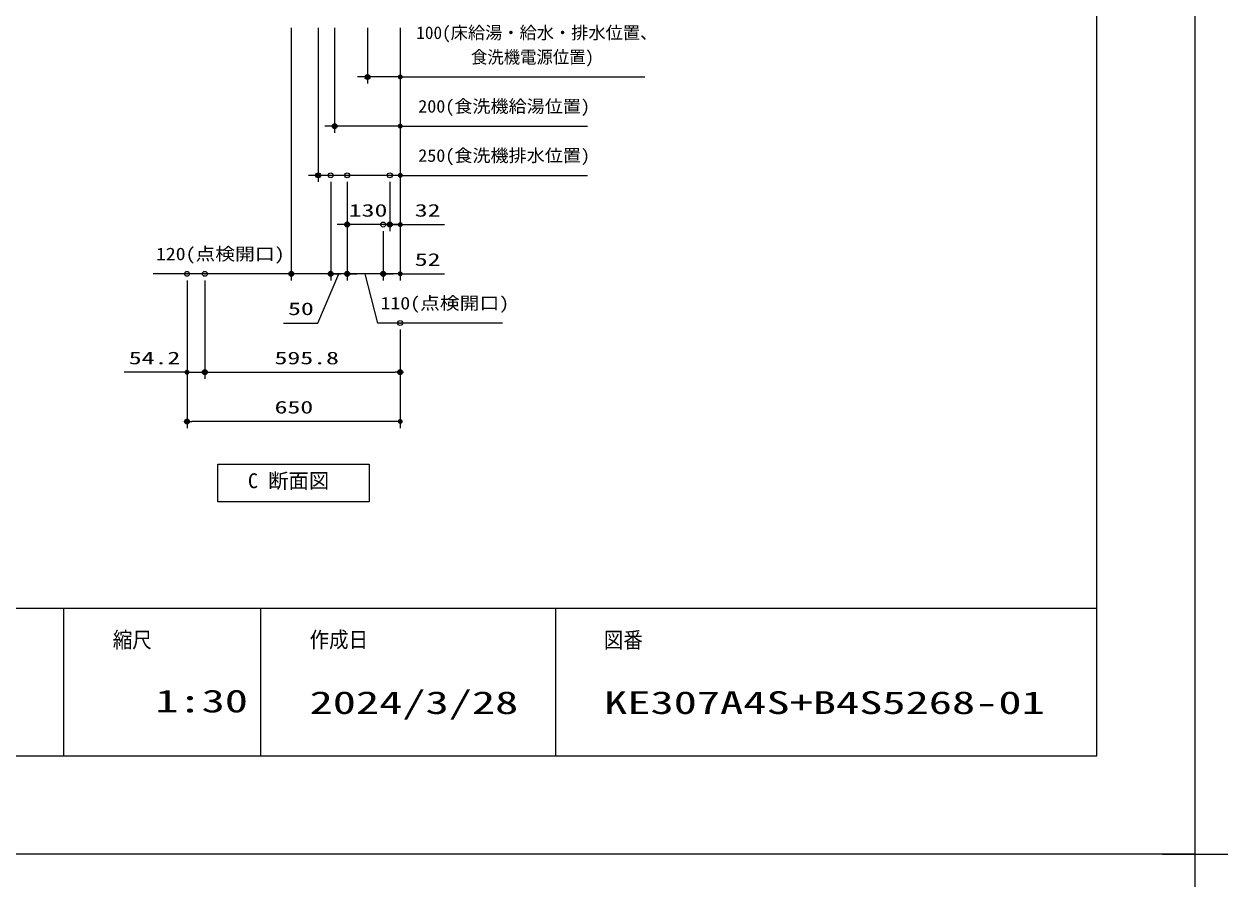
# Model space of a CAD drawing. Units: millimetres, scale not verified. Extents: x -9797 to 9797, y -4555 to 4555.
# Drawn here: x -668 to 3002, y -4555 to -1925 of the extents above; entities that cross this region are included whole.
import ezdxf
from ezdxf.enums import TextEntityAlignment as Align

# ---------------------------------------------------------------- set-up
doc = ezdxf.new("R2010")
doc.units = ezdxf.units.MM
doc.header["$LTSCALE"] = 30
doc.header["$PDMODE"] = 32
doc.header["$PDSIZE"] = 15
for name, color, linetype, lineweight in [('0-0_0', 7, 'Continuous', 25), ('0-3_寸法ﾚｲﾔｰ', 30, 'Continuous', 13), ('0-4_DEFPOINTS', 7, 'Continuous', 25), ('0-6_図面枠', 3, 'Continuous', 15), ('0-9_一般', 7, 'Continuous', 5)]:
    doc.layers.add(name, color=color, linetype=linetype, lineweight=lineweight)
doc.styles.add('ＭＳ ゴシック', font='')
doc.styles.get('ＭＳ ゴシック').set_extended_font_data('MS Gothic')

# ---------------------------------------------------------------- blocks, each defined once
blk = doc.blocks.new('Cdanmenzu')
at = {"layer": '0-6_図面枠'}
blk.add_lwpolyline([(0, 3455.1), (13844.8, 3455.1), (13844.8, 0), (0, 0)], close=True, dxfattribs=at)
at = {"layer": '0-6_図面枠', "style": 'ＭＳ ゴシック'}
blk.add_text('C 断面図', height=1364, dxfattribs=at).set_placement((2739.6, 841.4), align=Align.BOTTOM_LEFT)
blk = doc.blocks.new('_DOT')
at = {"layer": '0-0_0', "color": 30}
blk.add_line((-15, 0), (-30, 0), dxfattribs=at)
for points in [[(0, 0), (-15, 0), (-14.88, 1.88)], [(0, 0), (-14.88, -1.88), (-15, 0)], [(0, 0), (-14.88, 1.88), (-14.53, 3.73)], [(0, 0), (-14.53, -3.73), (-14.88, -1.88)], [(0, 0), (-14.53, 3.73), (-13.95, 5.52)], [(0, 0), (-13.95, -5.52), (-14.53, -3.73)], [(0, 0), (-13.95, 5.52), (-13.14, 7.23)], [(0, 0), (-13.14, -7.23), (-13.95, -5.52)], [(0, 0), (-13.14, 7.23), (-12.14, 8.82)], [(0, 0), (-12.14, -8.82), (-13.14, -7.23)], [(0, 0), (-12.14, 8.82), (-10.93, 10.27)], [(0, 0), (-10.93, -10.27), (-12.14, -8.82)], [(0, 0), (-10.93, 10.27), (-9.56, 11.56)], [(0, 0), (-9.56, -11.56), (-10.93, -10.27)], [(0, 0), (-9.56, 11.56), (-8.04, 12.66)], [(0, 0), (-8.04, -12.66), (-9.56, -11.56)], [(0, 0), (-8.04, 12.66), (-6.39, 13.57)], [(0, 0), (-6.39, -13.57), (-8.04, -12.66)], [(0, 0), (-6.39, 13.57), (-4.64, 14.27)], [(0, 0), (-4.64, -14.27), (-6.39, -13.57)], [(0, 0), (-4.64, 14.27), (-2.81, 14.73)], [(0, 0), (-2.81, -14.73), (-4.64, -14.27)], [(0, 0), (-2.81, 14.73), (-0.94, 14.97)], [(0, 0), (-0.94, -14.97), (-2.81, -14.73)], [(0, 0), (-0.94, 14.97), (0.94, 14.97)], [(0, 0), (0.94, -14.97), (-0.94, -14.97)], [(0, 0), (0.94, 14.97), (2.81, 14.73)], [(0, 0), (2.81, 14.73), (4.64, 14.27)], [(0, 0), (4.64, 14.27), (6.39, 13.57)], [(0, 0), (6.39, 13.57), (8.04, 12.66)], [(0, 0), (8.04, 12.66), (9.56, 11.56)], [(0, 0), (9.56, 11.56), (10.93, 10.27)], [(0, 0), (10.93, 10.27), (12.14, 8.82)], [(0, 0), (12.14, 8.82), (13.14, 7.23)], [(0, 0), (13.14, 7.23), (13.95, 5.52)], [(0, 0), (13.95, 5.52), (14.53, 3.73)], [(0, 0), (14.53, 3.73), (14.88, 1.88)], [(0, 0), (14.88, 1.88), (15, 0)], [(0, 0), (2.81, -14.73), (0.94, -14.97)], [(0, 0), (4.64, -14.27), (2.81, -14.73)], [(0, 0), (6.39, -13.57), (4.64, -14.27)], [(0, 0), (8.04, -12.66), (6.39, -13.57)], [(0, 0), (9.56, -11.56), (8.04, -12.66)], [(0, 0), (10.93, -10.27), (9.56, -11.56)], [(0, 0), (12.14, -8.82), (10.93, -10.27)], [(0, 0), (13.14, -7.23), (12.14, -8.82)], [(0, 0), (13.95, -5.52), (13.14, -7.23)], [(0, 0), (14.53, -3.73), (13.95, -5.52)], [(0, 0), (14.88, -1.88), (14.53, -3.73)], [(0, 0), (15, 0), (14.88, -1.88)]]:
    blk.add_solid(points, dxfattribs=at)
blk = doc.blocks.new('グループ-13-1')
at = {"layer": '0-9_一般'}
for p, q in [((372249.8, -84177), (372249.8, -80193)), ((370257.8, -82185), (374241.7, -82185))]:
    blk.add_line(p, q, dxfattribs=at)

msp = doc.modelspace()

# ---------------------------------------------------------------- linework, layer by layer
at = {"layer": '0-0_0'}
for p, q in [((-547.23, -3705), (-547.23, -4155)), ((52.77, -3705), (52.77, -4155)), ((952.77, -3705), (952.77, -4155))]:
    msp.add_line(p, q, dxfattribs=at)
at = {"layer": '0-3_寸法ﾚｲﾔｰ'}
for p, q in [((147.07, -1935.93), (147.07, -2705.93)), ((229.07, -1935.93), (229.07, -2405.93)), ((279.07, -1935.93), (279.07, -2255.93)), ((379.07, -1935.93), (379.07, -2105.93)), ((479.07, -1935.93), (479.07, -2105.93)), ((479.07, -1935.93), (479.07, -2255.93)), ((479.07, -1935.93), (479.07, -2405.93)), ((479.07, -1935.93), (479.07, -2555.93)), ((479.07, -1935.93), (479.07, -2705.93)), ((364.07, -2085.93), (349.07, -2085.93)), ((479.07, -2085.93), (379.07, -2085.93)), ((479.07, -2085.93), (1225.26, -2085.93)), ((494.07, -2085.93), (509.07, -2085.93)), ((264.07, -2235.93), (249.07, -2235.93)), ((479.07, -2235.93), (279.07, -2235.93)), ((479.07, -2235.93), (1050.02, -2235.93)), ((494.07, -2235.93), (509.07, -2235.93)), ((214.07, -2385.93), (199.07, -2385.93)), ((479.07, -2385.93), (229.07, -2385.93)), ((267.07, -2405.93), (267.07, -2705.93)), ((267.07, -2405.93), (267.07, -2705.93)), ((317.07, -2405.93), (317.07, -2555.93)), ((317.07, -2405.93), (317.07, -2705.93)), ((317.07, -2405.93), (317.07, -2705.93)), ((447.07, -2405.93), (447.07, -2555.93)), ((447.07, -2405.93), (447.07, -2555.93)), ((479.07, -2385.93), (1050.02, -2385.93)), ((494.07, -2385.93), (509.07, -2385.93)), ((302.07, -2535.93), (287.07, -2535.93)), ((447.07, -2535.93), (317.07, -2535.93)), ((432.07, -2535.93), (417.07, -2535.93)), ((427.07, -2555.93), (427.07, -2705.93)), ((427.07, -2555.93), (427.07, -2705.93)), ((479.07, -2535.93), (447.07, -2535.93)), ((462.07, -2535.93), (477.07, -2535.93)), ((479.07, -2535.93), (613.83, -2535.93)), ((494.07, -2535.93), (509.07, -2535.93)), ((147.07, -2685.93), (-274.17, -2685.93)), ((-170.93, -2705.93), (-170.93, -3155.93)), ((-170.93, -2705.93), (-170.93, -3005.93)), ((-116.73, -2705.93), (-116.73, -3005.93)), ((-116.73, -2705.93), (-116.73, -3005.93)), ((132.07, -2685.93), (117.07, -2685.93)), ((267.07, -2685.93), (147.07, -2685.93)), ((252.07, -2685.93), (237.07, -2685.93)), ((317.07, -2685.93), (267.07, -2685.93)), ((282.07, -2685.93), (297.07, -2685.93)), ((302.07, -2685.93), (287.07, -2685.93)), ((427.07, -2685.93), (317.07, -2685.93)), ((332.07, -2685.93), (347.07, -2685.93)), ((412.07, -2685.93), (397.07, -2685.93)), ((479.07, -2685.93), (427.07, -2685.93)), ((442.07, -2685.93), (457.07, -2685.93)), ((479.07, -2685.93), (613.83, -2685.93)), ((494.07, -2685.93), (509.07, -2685.93)), ((479.07, -2855.93), (479.07, -3155.93)), ((479.07, -2855.93), (479.07, -3005.93)), ((-170.93, -2985.93), (-362.84, -2985.93)), ((-185.93, -2985.93), (-200.93, -2985.93)), ((-170.93, -2985.93), (-116.73, -2985.93)), ((-101.73, -2985.93), (464.07, -2985.93)), ((-101.73, -2985.93), (-86.73, -2985.93)), ((464.07, -3135.93), (-155.93, -3135.93))]:
    msp.add_line(p, q, dxfattribs=at)
for points in [[(122.75, -2835.93), (227.51, -2835.93), (292.07, -2685.93)], [(791.06, -2835.93), (410.49, -2835.93), (372.07, -2685.93)]]:
    msp.add_lwpolyline(points, dxfattribs=at)
at = {"layer": '0-4_DEFPOINTS'}
for q in [(2902.77, 4455), (-9697.23, -4455)]:
    msp.add_line((2902.77, -4455), q, dxfattribs=at)
for p in [(379.07, -2085.93), (279.07, -2235.93), (229.07, -2385.93), (267.07, -2385.93), (317.07, -2385.93), (317.07, -2385.93), (447.07, -2385.93), (447.07, -2385.93), (317.07, -2535.93), (427.07, -2535.93), (427.07, -2535.93), (447.07, -2535.93), (-170.93, -2685.93), (-116.73, -2685.93), (147.07, -2685.93), (267.07, -2685.93), (317.07, -2685.93), (427.07, -2685.93), (479.07, -2835.93), (-116.73, -2985.93), (479.07, -2985.93), (-170.93, -3135.93)]:
    msp.add_point(p, dxfattribs=at)
at = {"layer": '0-6_図面枠'}
msp.add_line((-9397.23, -3705), (2602.77, -3705), dxfattribs=at)
msp.add_lwpolyline([(-9397.23, -4155), (2602.77, -4155), (2602.77, 4155), (-9397.23, 4155)], close=True, dxfattribs=at)

# ---------------------------------------------------------------- block references
at = {"layer": '0-0_0', "xscale": 0.03333333, "yscale": 0.03333333}
msp.add_blockref('Cdanmenzu', (-76.68, -3381.1), dxfattribs=at)
at = {"layer": '0-3_寸法ﾚｲﾔｰ', "xscale": 0.5, "yscale": 0.5}
for p in [(379.07, -2085.93), (279.07, -2235.93), (229.07, -2385.93), (317.07, -2535.93), (447.07, -2535.93), (147.07, -2685.93), (267.07, -2685.93), (317.07, -2685.93), (427.07, -2685.93), (-170.93, -2985.93), (479.07, -2985.93), (479.07, -3135.93)]:
    msp.add_blockref('_DOT', p, dxfattribs=at)
at = {"layer": '0-3_寸法ﾚｲﾔｰ', "xscale": 0.5, "yscale": 0.5, "rotation": 180}
for p in [(479.07, -2085.93), (479.07, -2235.93), (479.07, -2385.93), (447.07, -2535.93), (479.07, -2535.93), (267.07, -2685.93), (317.07, -2685.93), (427.07, -2685.93), (479.07, -2685.93), (-116.73, -2985.93), (-116.73, -2985.93), (-170.93, -3135.93)]:
    msp.add_blockref('_DOT', p, dxfattribs=at)
at = {"layer": '0-4_DEFPOINTS', "xscale": 0.05, "yscale": 0.05}
msp.add_blockref('グループ-13-1', (-15709.72, -345.75), dxfattribs=at)

# ---------------------------------------------------------------- texts
at = {"layer": '0-3_寸法ﾚｲﾔｰ', "style": 'ＭＳ ゴシック'}
msp.add_text('100(床給湯・給水・排水位置、', height=38.48, dxfattribs=at).set_placement((528.11, -1981.9), align=Align.BOTTOM_LEFT)
for s, height, width, p in [('食洗機電源位置)', 38.48, 0.95, (694.97, -2056.19)), ('200(食洗機給湯位置)', 38.49, 1.05, (534.02, -2206.19)), ('250(食洗機排水位置)', 38.49, 1.05, (534.02, -2356.19)), ('130', 38.49, 1.5, (322.07, -2523.33)), ('32', 38.49, 1.5, (523.35, -2523.33)), ('120(点検開口)', 38.48, 1.15, (-265.6, -2656.19)), ('52', 38.49, 1.5, (523.35, -2673.33)), ('110(点検開口)', 38.48, 1.15, (419.06, -2806.19)), ('50', 38.49, 1.5, (137.03, -2823.33)), ('54.2', 38.49, 1.5, (-348.55, -2973.33)), ('595.8', 38.49, 1.5, (95.85, -2973.33)), ('650', 38.49, 1.5, (95.97, -3123.33))]:
    msp.add_text(s, height=height, dxfattribs=dict(at, width=width)).set_placement(p, align=Align.BOTTOM_LEFT)
at = {"layer": '0-6_図面枠', "style": 'ＭＳ ゴシック'}
for s, height, width, p in [('縮尺', 48.39, 0.9, (-397.23, -3840.29)), ('作成日', 48.39, 0.9, (202.77, -3839.73)), ('図番', 48.39, 0.9, (1099.74, -3840.55)), ('1:30', 69.28, 1.5, (-267.8, -4043.47)), ('2024/3/28', 69.28, 1.5, (202.77, -4048.32)), ('KE307A4S+B4S5268-01', 69.28, 1.5, (1100.77, -4048.32))]:
    msp.add_text(s, height=height, dxfattribs=dict(at, width=width)).set_placement(p, align=Align.BOTTOM_LEFT)

doc.saveas('drawing.dxf')
